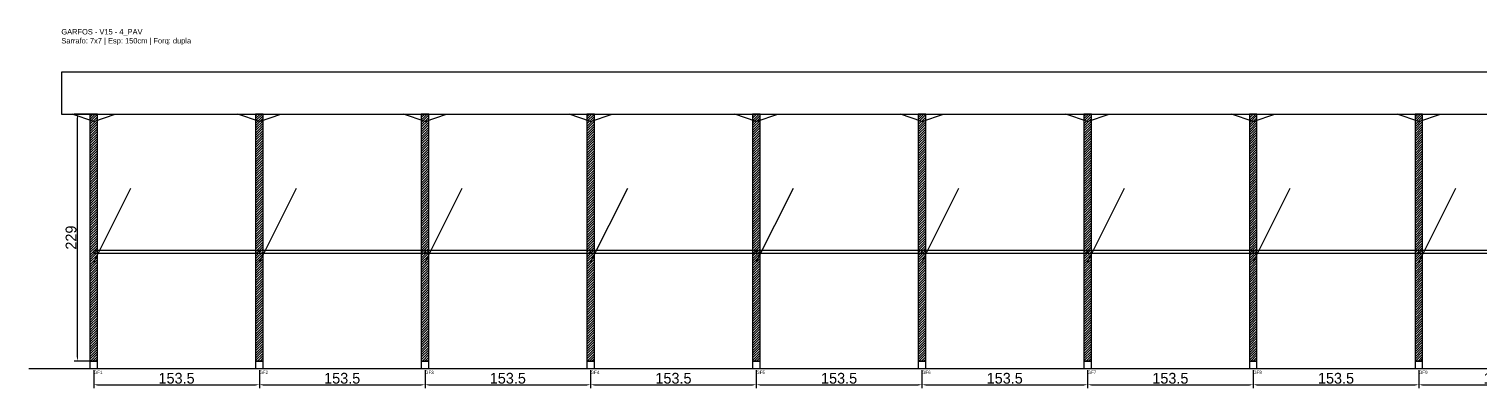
# Model space of a CAD drawing. Header units: metres. Extents: x -30 to 2700, y -25 to 308.
# Drawn here: x -30 to 1314, y -25 to 308 of the extents above; entities that cross this region are included whole.
import ezdxf

# ---------------------------------------------------------------- set-up
doc = ezdxf.new("R2010")
doc.units = ezdxf.units.M
for name, color, linetype in [('BARRA_ANCORAGEM', 1, 'Continuous'), ('COTA', 241, 'Continuous'), ('GARFOS OK', 3, 'Continuous'), ('NOME DA VIGA', 6, 'Continuous'), ('SARR_7x7', 40, 'Continuous'), ('TIRAS REESCORAMENTO', 252, 'Continuous'), ('VIGAS', 3, 'Continuous')]:
    doc.layers.add(name, color=color, linetype=linetype)
doc.dimstyles.new('EZ DXF', dxfattribs={"dimtxt": 10, "dimasz": 3.5, "dimexe": 3, "dimexo": 1.5, "dimgap": 1, "dimtad": 1, "dimdec": 1, "dimdsep": 46, "dimcen": 2.5, "dimazin": 3, "dimtfac": 1, "dimtmove": 0, "dimatfit": 3})

msp = doc.modelspace()

# ---------------------------------------------------------------- hatches: boundary and pattern name
at = {"layer": 'COTA'}
h = msp.add_hatch(dxfattribs=at)
h.set_pattern_fill('ANSI31', scale=0.5)
h.paths.add_polyline_path([(26.5, 0), (33.5, 0), (33.5, 229), (26.5, 229)])
h = msp.add_hatch(dxfattribs=at)
h.set_pattern_fill('ANSI31', scale=0.5)
h.paths.add_polyline_path([(180, 0), (187, 0), (187, 229), (180, 229)])
h = msp.add_hatch(dxfattribs=at)
h.set_pattern_fill('ANSI31', scale=0.5)
h.paths.add_polyline_path([(333.5, 0), (340.5, 0), (340.5, 229), (333.5, 229)])
h = msp.add_hatch(dxfattribs=at)
h.set_pattern_fill('ANSI31', scale=0.5)
h.paths.add_polyline_path([(487, 0), (494, 0), (494, 229), (487, 229)])
h = msp.add_hatch(dxfattribs=at)
h.set_pattern_fill('ANSI31', scale=0.5)
h.paths.add_polyline_path([(640.5, 0), (647.5, 0), (647.5, 229), (640.5, 229)])
h = msp.add_hatch(dxfattribs=at)
h.set_pattern_fill('ANSI31', scale=0.5)
h.paths.add_polyline_path([(794, 0), (801, 0), (801, 229), (794, 229)])
h = msp.add_hatch(dxfattribs=at)
h.set_pattern_fill('ANSI31', scale=0.5)
h.paths.add_polyline_path([(947.5, 0), (954.5, 0), (954.5, 229), (947.5, 229)])
h = msp.add_hatch(dxfattribs=at)
h.set_pattern_fill('ANSI31', scale=0.5)
h.paths.add_polyline_path([(1101, 0), (1108, 0), (1108, 229), (1101, 229)])
h = msp.add_hatch(dxfattribs=at)
h.set_pattern_fill('ANSI31', scale=0.5)
h.paths.add_polyline_path([(1254.5, 0), (1261.5, 0), (1261.5, 229), (1254.5, 229)])

# ---------------------------------------------------------------- linework, layer by layer
at = {"layer": 'BARRA_ANCORAGEM'}
for p, q in [((30, 91.6), (64.35, 160.3)), ((183.5, 91.6), (217.85, 160.3)), ((337, 91.6), (371.35, 160.3)), ((490.5, 91.6), (524.85, 160.3)), ((644, 91.6), (678.35, 160.3)), ((797.5, 91.6), (831.85, 160.3)), ((951, 91.6), (985.35, 160.3)), ((1104.5, 91.6), (1138.85, 160.3)), ((1258, 91.6), (1292.35, 160.3))]:
    msp.add_line(p, q, dxfattribs=at)
at = {"layer": 'GARFOS OK'}
for p, q in [((30, 222), (10, 229)), ((10, 229), (50, 229)), ((30, 222), (50, 229)), ((183.5, 222), (163.5, 229)), ((163.5, 229), (203.5, 229)), ((183.5, 222), (203.5, 229)), ((337, 222), (317, 229)), ((317, 229), (357, 229)), ((337, 222), (357, 229)), ((490.5, 222), (470.5, 229)), ((470.5, 229), (510.5, 229)), ((490.5, 222), (510.5, 229)), ((644, 222), (624, 229)), ((624, 229), (664, 229)), ((644, 222), (664, 229)), ((797.5, 222), (777.5, 229)), ((777.5, 229), (817.5, 229)), ((797.5, 222), (817.5, 229)), ((951, 222), (931, 229)), ((931, 229), (971, 229)), ((951, 222), (971, 229)), ((1104.5, 222), (1084.5, 229)), ((1084.5, 229), (1124.5, 229)), ((1104.5, 222), (1124.5, 229)), ((1258, 222), (1238, 229)), ((1238, 229), (1278, 229)), ((1258, 222), (1278, 229))]:
    msp.add_line(p, q, dxfattribs=at)
at = {"layer": 'GARFOS OK', "linetype": 'CONTINUOUS'}
msp.add_line((-30, -7), (2699.51, -7), dxfattribs=at)
at = {"layer": 'GARFOS OK'}
for points in [[(26.5, 0), (33.5, 0), (33.5, 229), (26.5, 229), (26.5, 0)], [(180, 0), (187, 0), (187, 229), (180, 229), (180, 0)], [(333.5, 0), (340.5, 0), (340.5, 229), (333.5, 229), (333.5, 0)], [(487, 0), (494, 0), (494, 229), (487, 229), (487, 0)], [(640.5, 0), (647.5, 0), (647.5, 229), (640.5, 229), (640.5, 0)], [(794, 0), (801, 0), (801, 229), (794, 229), (794, 0)], [(947.5, 0), (954.5, 0), (954.5, 229), (947.5, 229), (947.5, 0)], [(1101, 0), (1108, 0), (1108, 229), (1101, 229), (1101, 0)], [(1254.5, 0), (1261.5, 0), (1261.5, 229), (1254.5, 229), (1254.5, 0)]]:
    msp.add_lwpolyline(points, dxfattribs=at)
at = {"layer": 'SARR_7x7'}
for points in [[(26.5, -7), (33.5, -7), (33.5, 0), (26.5, 0), (26.5, -7)], [(180, -7), (187, -7), (187, 0), (180, 0), (180, -7)], [(333.5, -7), (340.5, -7), (340.5, 0), (333.5, 0), (333.5, -7)], [(487, -7), (494, -7), (494, 0), (487, 0), (487, -7)], [(640.5, -7), (647.5, -7), (647.5, 0), (640.5, 0), (640.5, -7)], [(794, -7), (801, -7), (801, 0), (794, 0), (794, -7)], [(947.5, -7), (954.5, -7), (954.5, 0), (947.5, 0), (947.5, -7)], [(1101, -7), (1108, -7), (1108, 0), (1101, 0), (1101, -7)], [(1254.5, -7), (1261.5, -7), (1261.5, 0), (1254.5, 0), (1254.5, -7)]]:
    msp.add_lwpolyline(points, dxfattribs=at)
at = {"layer": 'TIRAS REESCORAMENTO'}
for points in [[(30, 100), (183.5, 100), (183.5, 102.5), (30, 102.5), (30, 100)], [(183.5, 100), (337, 100), (337, 102.5), (183.5, 102.5), (183.5, 100)], [(337, 100), (490.5, 100), (490.5, 102.5), (337, 102.5), (337, 100)], [(490.5, 100), (644, 100), (644, 102.5), (490.5, 102.5), (490.5, 100)], [(644, 100), (797.5, 100), (797.5, 102.5), (644, 102.5), (644, 100)], [(797.5, 100), (951, 100), (951, 102.5), (797.5, 102.5), (797.5, 100)], [(951, 100), (1104.5, 100), (1104.5, 102.5), (951, 102.5), (951, 100)], [(1104.5, 100), (1258, 100), (1258, 102.5), (1104.5, 102.5), (1104.5, 100)], [(1258, 100), (1411.5, 100), (1411.5, 102.5), (1258, 102.5), (1258, 100)]]:
    msp.add_lwpolyline(points, dxfattribs=at)
at = {"layer": 'VIGAS'}
msp.add_lwpolyline([(0, 229), (2669.51, 229), (2669.51, 268), (0, 268), (0, 229)], dxfattribs=at)

# ---------------------------------------------------------------- texts
at = {"layer": 'NOME DA VIGA'}
for s, p in [('GF1', (30, -12)), ('GF2', (183.5, -12)), ('GF3', (337, -12)), ('GF4', (490.5, -12)), ('GF5', (644, -12)), ('GF6', (797.5, -12)), ('GF7', (951, -12)), ('GF8', (1104.5, -12)), ('GF9', (1258, -12))]:
    msp.add_text(s, height=3, dxfattribs=at).set_placement(p)
at = {"layer": 'NOME DA VIGA', "insert": (0, 293), "char_height": 5, "attachment_point": 7}
msp.add_mtext('GARFOS - V15 - 4_PAV\\PSarrafo: 7x7 | Esp: 150cm | Forq: dupla', dxfattribs=at)

# ---------------------------------------------------------------- dimensions: what is measured, and where the dimension line sits
at = {"layer": 'COTA'}
msp.add_linear_dim(base=(15, 0), p1=(30, 0), p2=(30, 229), angle=90, dimstyle='EZ DXF', dxfattribs=at).render()
for base, p1, p2 in [((30, -22), (30, -7), (183.5, -7)), ((183.5, -22), (183.5, -7), (337, -7)), ((337, -22), (337, -7), (490.5, -7)), ((490.5, -22), (490.5, -7), (644, -7)), ((644, -22), (644, -7), (797.5, -7)), ((797.5, -22), (797.5, -7), (951, -7)), ((951, -22), (951, -7), (1104.5, -7)), ((1104.5, -22), (1104.5, -7), (1258, -7)), ((1258, -22), (1258, -7), (1411.5, -7))]:
    msp.add_linear_dim(base=base, p1=p1, p2=p2, dimstyle='EZ DXF', dxfattribs=at).render()

doc.saveas('drawing.dxf')
